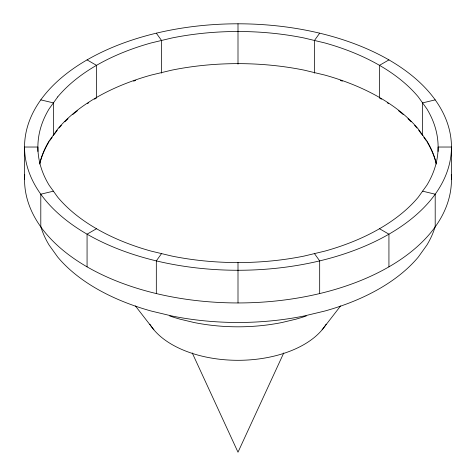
<?xml version="1.0" encoding="UTF-8"?>
<svg xmlns="http://www.w3.org/2000/svg" width="476" height="476" viewBox="0 0 476 476"><rect width="100%" height="100%" fill="white"/><g stroke="black" fill="none" stroke-linecap="round" stroke-linejoin="round"><path stroke-width="0.71" d="M283.755 352.948L238 452.2L192.245 352.948M49.98 140.355L52.128 137.362M54.276 134.369L57.281 130.18M161.542 253.601L156.318 260.884L156.318 293.561M319.682 33.183L314.457 40.466L314.457 73.143M322.133 329.785L340.614 305.919M96.503 228.724L87.066 234.174L87.066 266.852M388.934 59.893L379.497 65.343L379.497 98.02A200.11 115.531 0 0 1 381.466 99.169M53.413 191.173L40.799 194.19L40.799 226.868M435.201 99.877L422.587 102.893L422.587 135.571M40.799 99.877L53.413 102.893L53.413 135.571M422.587 191.173L435.201 194.19L435.201 226.868M87.066 59.893L96.503 65.343L96.503 98.02A200.11 115.531 0 0 0 94.534 99.169M379.497 228.724L388.934 234.174L388.934 266.852M135.386 305.919L153.867 329.785M418.719 130.18L421.724 134.369M423.872 137.362L426.02 140.355M156.318 33.183L161.542 40.466L161.542 73.143M314.457 253.601L319.682 260.884L319.682 293.561M451.45 179.714L451.45 147.03A213.45 123.23 0 0 0 131.275 40.311A213.45 123.23 0 0 0 131.275 253.756A213.45 123.23 0 0 0 451.45 147.03L438.11 147.03L438.11 151.487M238 23.8L238 64.183M238 262.568L238 302.944A213.45 123.23 0 0 1 24.728 174.734M37.89 151.487L37.89 147.03L24.55 147.03L24.55 179.714M39.603 164.089A200.11 115.531 0 0 1 49.123 141.009L57.709 129.038A200.11 115.531 0 0 1 151.178 75.077L171.907 70.121A200.11 115.531 0 0 1 304.093 70.121L324.822 75.077A200.11 115.531 0 0 1 418.291 129.038L426.877 141.009A200.11 115.531 0 0 1 436.397 164.089M435.278 226.296A200.11 115.531 0 0 1 426.877 245.098L418.291 257.07A200.11 115.531 0 0 1 324.822 311.03L304.093 315.993A200.11 115.531 0 0 1 171.907 315.993L151.178 311.03A200.11 115.531 0 0 1 57.709 257.07L49.123 245.098A200.11 115.531 0 0 1 40.722 226.296M306.288 315.957A133.405 77.023 0 0 1 295.882 319.188L282.06 322.496A133.405 77.023 0 0 1 193.94 322.496L180.118 319.188A133.405 77.023 0 0 1 169.712 315.957M451.272 174.734A213.45 123.23 0 0 1 238 302.944M39.942 163.208A200.11 115.531 0 0 1 49.123 141.55M59.054 127.996A200.11 115.531 0 0 1 61.398 125.384M64.873 121.773A200.11 115.531 0 0 1 68.026 118.744M72.846 114.478A200.11 115.531 0 0 1 77.386 110.801M87.548 103.536A200.11 115.531 0 0 1 88.792 102.727M133.577 81.158A200.11 115.531 0 0 1 135.636 80.438M340.364 80.438A200.11 115.531 0 0 1 342.422 81.158M387.208 102.727A200.11 115.531 0 0 1 388.452 103.536M398.614 110.801A200.11 115.531 0 0 1 403.154 114.478M407.974 118.744A200.11 115.531 0 0 1 411.127 121.773M414.602 125.384A200.11 115.531 0 0 1 416.946 127.996M426.877 141.55A200.11 115.531 0 0 1 436.058 163.208M326.143 324.198A93.385 53.913 0 0 1 238 360.308A93.385 53.913 0 0 1 149.857 324.198M57.709 96.908L49.123 108.873A200.11 115.531 0 0 0 49.123 185.194L57.709 197.159A200.11 115.531 0 0 0 151.178 251.126L171.907 256.082A200.11 115.531 0 0 0 304.093 256.082L324.822 251.126A200.11 115.531 0 0 0 418.291 197.159L426.877 185.194A200.11 115.531 0 0 0 426.877 108.873L418.291 96.908A200.11 115.531 0 0 0 324.822 42.941L304.093 37.985A200.11 115.531 0 0 0 171.907 37.985L151.178 42.941A200.11 115.531 0 0 0 57.709 96.908"/></g></svg>
